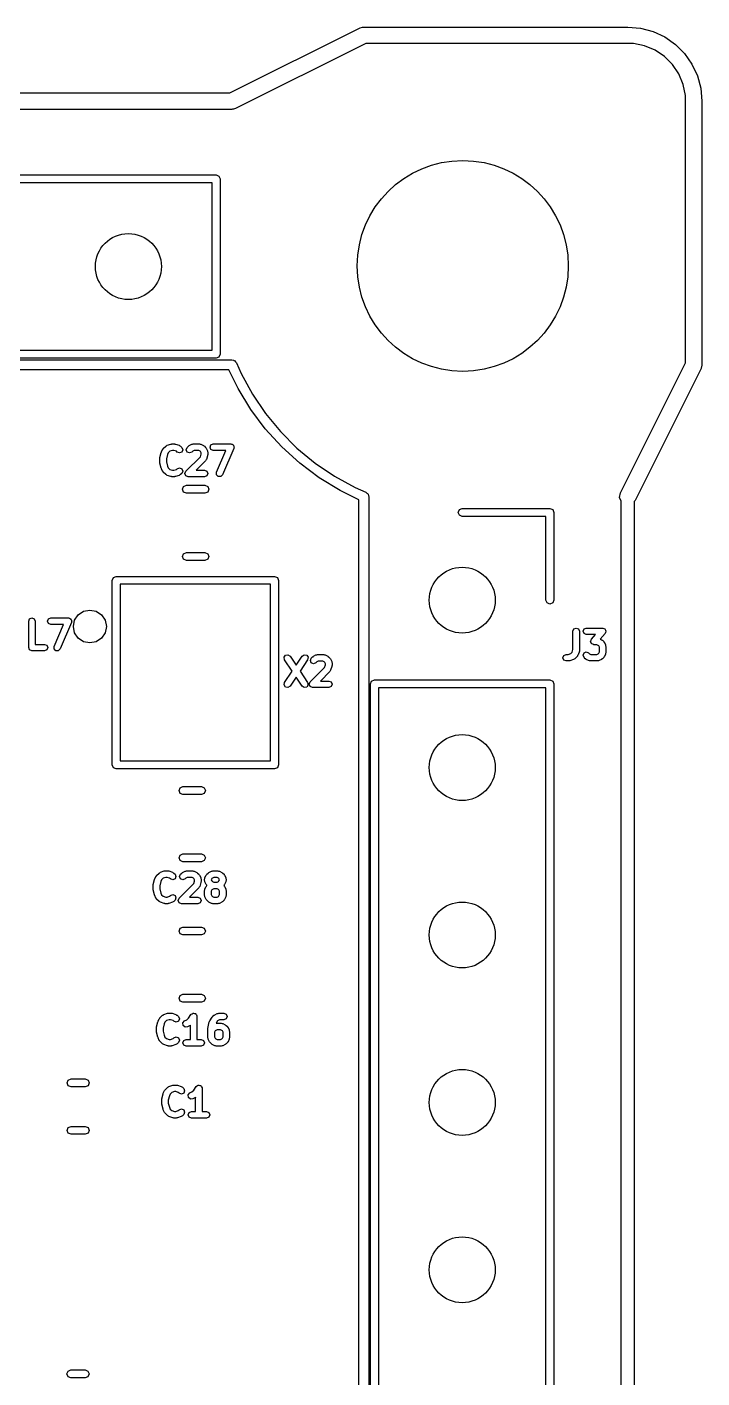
# Model space of a CAD drawing. Extents: x 0.4 to 11.3, y -7.9 to -0.4.
# Drawn here: x 6.295 to 6.698, y -3.755 to -2.948 of the extents above; entities that cross this region are included whole.
import ezdxf

# ---------------------------------------------------------------- set-up
doc = ezdxf.new("R2010")
doc.units = 0
doc.header["$MEASUREMENT"] = 0
doc.layers.add('BLACK', color=7, linetype='CONTINUOUS')

msp = doc.modelspace()

# ---------------------------------------------------------------- linework, layer by layer
at = {"layer": 'BLACK', "linetype": 'CONTINUOUS'}
for p, q in [((6.41616, -2.9872), (6.49386, -2.94835)), ((6.49386, -2.94835), (6.49519, -2.94791)), ((6.49519, -2.94791), (6.49563, -2.94796)), ((6.49563, -2.94796), (6.49606, -2.94783)), ((6.49606, -2.94783), (6.65354, -2.94783)), ((6.65354, -2.94783), (6.66124, -2.94851)), ((6.66124, -2.94851), (6.6687, -2.9505)), ((6.6687, -2.9505), (6.6757, -2.95377)), ((6.49722, -2.95768), (6.41952, -2.99653)), ((6.65354, -2.95768), (6.49722, -2.95768)), ((6.65694, -2.95768), (6.65354, -2.95768)), ((6.6636, -2.959), (6.65694, -2.95768)), ((6.66987, -2.9616), (6.6636, -2.959)), ((6.6757, -2.95377), (6.68202, -2.95819)), ((6.68202, -2.95819), (6.68749, -2.96365)), ((6.67552, -2.96537), (6.66987, -2.9616)), ((6.68032, -2.97017), (6.67552, -2.96537)), ((6.68749, -2.96365), (6.69192, -2.96997)), ((6.6841, -2.97581), (6.68032, -2.97017)), ((6.6867, -2.98208), (6.6841, -2.97581)), ((6.69192, -2.96997), (6.69519, -2.97697)), ((6.69519, -2.97697), (6.69719, -2.98443)), ((6.68803, -2.98874), (6.6867, -2.98208)), ((6.69719, -2.98443), (6.69787, -2.99212)), ((5.90551, -2.9872), (6.41616, -2.9872)), ((6.68803, -2.99213), (6.68803, -2.98874)), ((6.68803, -3.14844), (6.68803, -2.99213)), ((6.69787, -2.99212), (6.69787, -2.99212)), ((6.69787, -2.99212), (6.69787, -2.99212)), ((6.69787, -2.99212), (6.69787, -2.99213)), ((6.69787, -2.99213), (6.69787, -3.14961)), ((6.41732, -2.99705), (5.90551, -2.99705)), ((6.41775, -2.99692), (6.41732, -2.99705)), ((6.41819, -2.99697), (6.41775, -2.99692)), ((6.41952, -2.99653), (6.41819, -2.99697)), ((5.50551, -3.03619), (6.40787, -3.03619)), ((6.40551, -3.04091), (5.50787, -3.04091)), ((6.40551, -3.14091), (6.40551, -3.04091)), ((6.40787, -3.03619), (6.40954, -3.03688)), ((6.40954, -3.03688), (6.41024, -3.03855)), ((6.41024, -3.03855), (6.41024, -3.14328)), ((5.39372, -3.14665), (6.41734, -3.14665)), ((6.40787, -3.14564), (5.50551, -3.14564)), ((5.50787, -3.14091), (6.40551, -3.14091)), ((6.40954, -3.14495), (6.40787, -3.14564)), ((6.41024, -3.14328), (6.40954, -3.14495)), ((6.41734, -3.14665), (6.41835, -3.14683)), ((6.41835, -3.14683), (6.41856, -3.147)), ((6.41856, -3.147), (6.41885, -3.14707)), ((6.4155, -3.15256), (5.39556, -3.15256)), ((6.42098, -3.16384), (6.4155, -3.15256)), ((6.41885, -3.14707), (6.41946, -3.14776)), ((6.41946, -3.14776), (6.4199, -3.14813)), ((6.4199, -3.14813), (6.41993, -3.1483)), ((6.41993, -3.1483), (6.42006, -3.14844)), ((6.42006, -3.14844), (6.42281, -3.15487)), ((6.42281, -3.15487), (6.42952, -3.16715)), ((6.64918, -3.22615), (6.68803, -3.14844)), ((6.69735, -3.15181), (6.65798, -3.23055)), ((6.69743, -3.15137), (6.69735, -3.15181)), ((6.69767, -3.15099), (6.69743, -3.15137)), ((6.69787, -3.14961), (6.69767, -3.15099)), ((6.42855, -3.17625), (6.42098, -3.16384)), ((6.42952, -3.16715), (6.43736, -3.17874)), ((6.43726, -3.18789), (6.42855, -3.17625)), ((6.43736, -3.17874), (6.44627, -3.18952)), ((6.44704, -3.19865), (6.43726, -3.18789)), ((6.44627, -3.18952), (6.45616, -3.19942)), ((6.37433, -3.20506), (6.37508, -3.20206)), ((6.37508, -3.20206), (6.37521, -3.20188)), ((6.37521, -3.20188), (6.37523, -3.20166)), ((6.37523, -3.20166), (6.37598, -3.20016)), ((6.37598, -3.20016), (6.37622, -3.19995)), ((6.37622, -3.19995), (6.37635, -3.19965)), ((6.37635, -3.19965), (6.37785, -3.19815)), ((6.37785, -3.19815), (6.37827, -3.19797)), ((6.37884, -3.20323), (6.37821, -3.20578)), ((6.37827, -3.19797), (6.37861, -3.19767)), ((6.37861, -3.19767), (6.38086, -3.19692)), ((6.37936, -3.2022), (6.37884, -3.20323)), ((6.3803, -3.20126), (6.37936, -3.2022)), ((6.38181, -3.20076), (6.3803, -3.20126)), ((6.38086, -3.19692), (6.38119, -3.19694)), ((6.38119, -3.19694), (6.38149, -3.19682)), ((6.38149, -3.19682), (6.38299, -3.19682)), ((6.38267, -3.20076), (6.38181, -3.20076)), ((6.38417, -3.20126), (6.38267, -3.20076)), ((6.38299, -3.19682), (6.38329, -3.19694)), ((6.38329, -3.19694), (6.38361, -3.19692)), ((6.38361, -3.19692), (6.38586, -3.19767)), ((6.38459, -3.20168), (6.38417, -3.20126)), ((6.38599, -3.20226), (6.38459, -3.20168)), ((6.38586, -3.19767), (6.38621, -3.19797)), ((6.38738, -3.20168), (6.38599, -3.20226)), ((6.38621, -3.19797), (6.38663, -3.19815)), ((6.38663, -3.19815), (6.38738, -3.1989)), ((6.38738, -3.1989), (6.38795, -3.20029)), ((6.38795, -3.20029), (6.38738, -3.20168)), ((6.39002, -3.20029), (6.39059, -3.1989)), ((6.39059, -3.20168), (6.39002, -3.20029)), ((6.39059, -3.1989), (6.39134, -3.19815)), ((6.39199, -3.20226), (6.39059, -3.20168)), ((6.39134, -3.19815), (6.39164, -3.19802)), ((6.39164, -3.19802), (6.39186, -3.19778)), ((6.39186, -3.19778), (6.39336, -3.19703)), ((6.39338, -3.20168), (6.39199, -3.20226)), ((6.39336, -3.19703), (6.39381, -3.197)), ((6.3939, -3.20116), (6.39338, -3.20168)), ((6.39381, -3.197), (6.39424, -3.19682)), ((6.3947, -3.20076), (6.3939, -3.20116)), ((6.39424, -3.19682), (6.39799, -3.19682)), ((6.39752, -3.20076), (6.3947, -3.20076)), ((6.39832, -3.20116), (6.39752, -3.20076)), ((6.39799, -3.19682), (6.39841, -3.197)), ((6.39862, -3.20146), (6.39832, -3.20116)), ((6.39841, -3.197), (6.39887, -3.19703)), ((6.39851, -3.20448), (6.39902, -3.20297)), ((6.39902, -3.20225), (6.39862, -3.20146)), ((6.39887, -3.19703), (6.40037, -3.19778)), ((6.39902, -3.20297), (6.39902, -3.20225)), ((6.40037, -3.19778), (6.40058, -3.19802)), ((6.40058, -3.19802), (6.40088, -3.19815)), ((6.40088, -3.19815), (6.40163, -3.1989)), ((6.40163, -3.1989), (6.40175, -3.1992)), ((6.40175, -3.1992), (6.402, -3.19941)), ((6.402, -3.19941), (6.40275, -3.20091)), ((6.40275, -3.20091), (6.40278, -3.20137)), ((6.40278, -3.20137), (6.40295, -3.20179)), ((6.40295, -3.20329), (6.40283, -3.20359)), ((6.40295, -3.20179), (6.40295, -3.20329)), ((6.40427, -3.19879), (6.40484, -3.1974)), ((6.40484, -3.20018), (6.40427, -3.19879)), ((6.40484, -3.1974), (6.40623, -3.19682)), ((6.40623, -3.20076), (6.40484, -3.20018)), ((6.40623, -3.19682), (6.41673, -3.19682)), ((6.41375, -3.20076), (6.40623, -3.20076)), ((6.40817, -3.21376), (6.41375, -3.20076)), ((6.41854, -3.19956), (6.41179, -3.21531)), ((6.41673, -3.19682), (6.41711, -3.19698)), ((6.41711, -3.19698), (6.41751, -3.19698)), ((6.41751, -3.19698), (6.41777, -3.19725)), ((6.41777, -3.19725), (6.41812, -3.1974)), ((6.41812, -3.1974), (6.41828, -3.19777)), ((6.41828, -3.19777), (6.41856, -3.19806)), ((6.41855, -3.19916), (6.41854, -3.19956)), ((6.4187, -3.19879), (6.41855, -3.19916)), ((6.41856, -3.19806), (6.41856, -3.19844)), ((6.41856, -3.19844), (6.4187, -3.19879)), ((6.4578, -3.20842), (6.44704, -3.19865)), ((6.45616, -3.19942), (6.46695, -3.20833)), ((6.37427, -3.20554), (6.37436, -3.20531)), ((6.37427, -3.20779), (6.37427, -3.20554)), ((6.37436, -3.20802), (6.37427, -3.20779)), ((6.37436, -3.20531), (6.37433, -3.20506)), ((6.37433, -3.20827), (6.37436, -3.20802)), ((6.37508, -3.21127), (6.37433, -3.20827)), ((6.37521, -3.21144), (6.37508, -3.21127)), ((6.37523, -3.21167), (6.37521, -3.21144)), ((6.37821, -3.20578), (6.37821, -3.20755)), ((6.37821, -3.20755), (6.37884, -3.2101)), ((6.37884, -3.2101), (6.37936, -3.21112)), ((6.37936, -3.21112), (6.3803, -3.21207)), ((6.38459, -3.21165), (6.38599, -3.21107)), ((6.38599, -3.21107), (6.38738, -3.21165)), ((6.38984, -3.21315), (6.39851, -3.20448)), ((6.40163, -3.20693), (6.39599, -3.21257)), ((6.4018, -3.20651), (6.40163, -3.20693)), ((6.4021, -3.20616), (6.4018, -3.20651)), ((6.40285, -3.20391), (6.4021, -3.20616)), ((6.40283, -3.20359), (6.40285, -3.20391)), ((6.46943, -3.21714), (6.4578, -3.20842)), ((6.46695, -3.20833), (6.47854, -3.21617)), ((6.37598, -3.21317), (6.37523, -3.21167)), ((6.37622, -3.21338), (6.37598, -3.21317)), ((6.37635, -3.21368), (6.37622, -3.21338)), ((6.37785, -3.21518), (6.37635, -3.21368)), ((6.37827, -3.21535), (6.37785, -3.21518)), ((6.37861, -3.21565), (6.37827, -3.21535)), ((6.38086, -3.2164), (6.37861, -3.21565)), ((6.3803, -3.21207), (6.38181, -3.21257)), ((6.38119, -3.21638), (6.38086, -3.2164)), ((6.38149, -3.21651), (6.38119, -3.21638)), ((6.38299, -3.21651), (6.38149, -3.21651)), ((6.38181, -3.21257), (6.38267, -3.21257)), ((6.38267, -3.21257), (6.38417, -3.21207)), ((6.38329, -3.21638), (6.38299, -3.21651)), ((6.38361, -3.2164), (6.38329, -3.21638)), ((6.38586, -3.21565), (6.38361, -3.2164)), ((6.38417, -3.21207), (6.38459, -3.21165)), ((6.38621, -3.21535), (6.38586, -3.21565)), ((6.38663, -3.21518), (6.38621, -3.21535)), ((6.38738, -3.21443), (6.38663, -3.21518)), ((6.38738, -3.21165), (6.38795, -3.21304)), ((6.38795, -3.21304), (6.38738, -3.21443)), ((6.38927, -3.21454), (6.38984, -3.21315)), ((6.38984, -3.21593), (6.38927, -3.21454)), ((6.39124, -3.21651), (6.38984, -3.21593)), ((6.40098, -3.21651), (6.39124, -3.21651)), ((6.39599, -3.21257), (6.40098, -3.21257)), ((6.40098, -3.21257), (6.40238, -3.21315)), ((6.40238, -3.21593), (6.40098, -3.21651)), ((6.40238, -3.21315), (6.40295, -3.21454)), ((6.40295, -3.21454), (6.40238, -3.21593)), ((6.40816, -3.21527), (6.40817, -3.21376)), ((6.40921, -3.21635), (6.40816, -3.21527)), ((6.41071, -3.21636), (6.40921, -3.21635)), ((6.41179, -3.21531), (6.41071, -3.21636)), ((6.48185, -3.22471), (6.46943, -3.21714)), ((6.47854, -3.21617), (6.49082, -3.22288)), ((6.38776, -3.22393), (6.38845, -3.22226)), ((6.38845, -3.2256), (6.38776, -3.22393)), ((6.38845, -3.22226), (6.39012, -3.22157)), ((6.39012, -3.22629), (6.38845, -3.2256)), ((6.39012, -3.22157), (6.40119, -3.22157)), ((6.40119, -3.22629), (6.39012, -3.22629)), ((6.40119, -3.22157), (6.40286, -3.22226)), ((6.40286, -3.2256), (6.40119, -3.22629)), ((6.40286, -3.22226), (6.40355, -3.22393)), ((6.40355, -3.22393), (6.40286, -3.2256)), ((6.49313, -3.23019), (6.48185, -3.22471)), ((6.49082, -3.22288), (6.49725, -3.22563)), ((6.49725, -3.22563), (6.49786, -3.22617)), ((6.49786, -3.22617), (6.49834, -3.22645)), ((6.49834, -3.22645), (6.49842, -3.22666)), ((6.49842, -3.22666), (6.49862, -3.22683)), ((6.49862, -3.22683), (6.49884, -3.22781)), ((6.64869, -3.22887), (6.64918, -3.22615)), ((6.49313, -4.25012), (6.49313, -3.23019)), ((6.49884, -3.22781), (6.49904, -3.22835)), ((6.49904, -3.22835), (6.49904, -4.25197)), ((6.55309, -3.23612), (6.55476, -3.23543)), ((6.55476, -3.23543), (6.60712, -3.23543)), ((6.60712, -3.23543), (6.60879, -3.23612)), ((6.64961, -3.23108), (6.64869, -3.22887)), ((6.64965, -4.25197), (6.64961, -3.23108)), ((6.65798, -3.23055), (6.65748, -3.23127)), ((6.65748, -3.23127), (6.65752, -4.25104)), ((6.55239, -3.23779), (6.55309, -3.23612)), ((6.55309, -3.23947), (6.55239, -3.23779)), ((6.55476, -3.24016), (6.55309, -3.23947)), ((6.60476, -3.24016), (6.55476, -3.24016)), ((6.60476, -3.29016), (6.60476, -3.24016)), ((6.60879, -3.23612), (6.60948, -3.23779)), ((6.60948, -3.23779), (6.60948, -3.29016)), ((6.38776, -3.26409), (6.38845, -3.26242)), ((6.38845, -3.26576), (6.38776, -3.26409)), ((6.38845, -3.26242), (6.39012, -3.26172)), ((6.39012, -3.26645), (6.38845, -3.26576)), ((6.39012, -3.26172), (6.40119, -3.26172)), ((6.40119, -3.26645), (6.39012, -3.26645)), ((6.40119, -3.26172), (6.40286, -3.26242)), ((6.40286, -3.26576), (6.40119, -3.26645)), ((6.40286, -3.26242), (6.40355, -3.26409)), ((6.40355, -3.26409), (6.40286, -3.26576)), ((6.34662, -3.27668), (6.34829, -3.27598)), ((6.34829, -3.27598), (6.44278, -3.27598)), ((6.44278, -3.27598), (6.44445, -3.27668)), ((6.34592, -3.27835), (6.34662, -3.27668)), ((6.34592, -3.38858), (6.34592, -3.27835)), ((6.35065, -3.28071), (6.35065, -3.38622)), ((6.44041, -3.28071), (6.35065, -3.28071)), ((6.44041, -3.38622), (6.44041, -3.28071)), ((6.44445, -3.27668), (6.44514, -3.27835)), ((6.44514, -3.27835), (6.44514, -3.38858)), ((6.60545, -3.29183), (6.60476, -3.29016)), ((6.60712, -3.29252), (6.60545, -3.29183)), ((6.60879, -3.29183), (6.60712, -3.29252)), ((6.60948, -3.29016), (6.60879, -3.29183)), ((6.32345, -3.30214), (6.32558, -3.29895)), ((6.32558, -3.29895), (6.32877, -3.29681)), ((6.32877, -3.29681), (6.33254, -3.29606)), ((6.33254, -3.29606), (6.33631, -3.29681)), ((6.33631, -3.29681), (6.3395, -3.29895)), ((6.3395, -3.29895), (6.34163, -3.30214)), ((6.29602, -3.30279), (6.29659, -3.3014)), ((6.29602, -3.31854), (6.29602, -3.30279)), ((6.29659, -3.3014), (6.29799, -3.30082)), ((6.29799, -3.30082), (6.29938, -3.3014)), ((6.29938, -3.3014), (6.29995, -3.30279)), ((6.29995, -3.30279), (6.29995, -3.31657)), ((6.30727, -3.30279), (6.30784, -3.3014)), ((6.30784, -3.30418), (6.30727, -3.30279)), ((6.30784, -3.3014), (6.30924, -3.30082)), ((6.30924, -3.30476), (6.30784, -3.30418)), ((6.30924, -3.30082), (6.31973, -3.30082)), ((6.31675, -3.30476), (6.30924, -3.30476)), ((6.31118, -3.31776), (6.31675, -3.30476)), ((6.32154, -3.30356), (6.31479, -3.31931)), ((6.31973, -3.30082), (6.32011, -3.30097)), ((6.32011, -3.30097), (6.32051, -3.30098)), ((6.32051, -3.30098), (6.32077, -3.30125)), ((6.32077, -3.30125), (6.32113, -3.3014)), ((6.32113, -3.3014), (6.32128, -3.30177)), ((6.32128, -3.30177), (6.32156, -3.30206)), ((6.32155, -3.30316), (6.32154, -3.30356)), ((6.3217, -3.30279), (6.32155, -3.30316)), ((6.32156, -3.30206), (6.32156, -3.30244)), ((6.32156, -3.30244), (6.3217, -3.30279)), ((6.3227, -3.30591), (6.32345, -3.30214)), ((6.32345, -3.30967), (6.3227, -3.30591)), ((6.34163, -3.30214), (6.34238, -3.30591)), ((6.34238, -3.30591), (6.34163, -3.30967)), ((6.62089, -3.30879), (6.62147, -3.3074)), ((6.62147, -3.3074), (6.62286, -3.30682)), ((6.62286, -3.30682), (6.62425, -3.3074)), ((6.62425, -3.3074), (6.62483, -3.30879)), ((6.62689, -3.30879), (6.62747, -3.3074)), ((6.62747, -3.3074), (6.62886, -3.30682)), ((6.62886, -3.30682), (6.63861, -3.30682)), ((6.63861, -3.30682), (6.63925, -3.30709)), ((6.63925, -3.30709), (6.63991, -3.30731)), ((6.63991, -3.30731), (6.63994, -3.30737)), ((6.63994, -3.30737), (6.64, -3.3074)), ((6.64, -3.3074), (6.64027, -3.30804)), ((6.64027, -3.30804), (6.64057, -3.30866)), ((6.32558, -3.31287), (6.32345, -3.30967)), ((6.32877, -3.315), (6.32558, -3.31287)), ((6.33254, -3.31575), (6.32877, -3.315)), ((6.33631, -3.315), (6.33254, -3.31575)), ((6.3395, -3.31287), (6.33631, -3.315)), ((6.34163, -3.30967), (6.3395, -3.31287)), ((6.62089, -3.31972), (6.62089, -3.30879)), ((6.62483, -3.30879), (6.62483, -3.32004)), ((6.62747, -3.31018), (6.62689, -3.30879)), ((6.62886, -3.31076), (6.62747, -3.31018)), ((6.63427, -3.31076), (6.62886, -3.31076)), ((6.63139, -3.31479), (6.63166, -3.31415)), ((6.63142, -3.31485), (6.63139, -3.31479)), ((6.6314, -3.31492), (6.63142, -3.31485)), ((6.6317, -3.31554), (6.6314, -3.31492)), ((6.63166, -3.31415), (6.63188, -3.31349)), ((6.63197, -3.31618), (6.6317, -3.31554)), ((6.63188, -3.31349), (6.63427, -3.31076)), ((6.63203, -3.31621), (6.63197, -3.31618)), ((6.63206, -3.31627), (6.63203, -3.31621)), ((6.63272, -3.31649), (6.63206, -3.31627)), ((6.63336, -3.31676), (6.63272, -3.31649)), ((6.64009, -3.31009), (6.6372, -3.31338)), ((6.6372, -3.31338), (6.63799, -3.31378)), ((6.63799, -3.31378), (6.6382, -3.31402)), ((6.6382, -3.31402), (6.6385, -3.31415)), ((6.6385, -3.31415), (6.63925, -3.3149)), ((6.63925, -3.3149), (6.63937, -3.3152)), ((6.63937, -3.3152), (6.63962, -3.31541)), ((6.63962, -3.31541), (6.64037, -3.31691)), ((6.64031, -3.30943), (6.64009, -3.31009)), ((6.64058, -3.30879), (6.64031, -3.30943)), ((6.64057, -3.30866), (6.64055, -3.30872)), ((6.64055, -3.30872), (6.64058, -3.30879)), ((6.29659, -3.31993), (6.29602, -3.31854)), ((6.29799, -3.32051), (6.29659, -3.31993)), ((6.30549, -3.32051), (6.29799, -3.32051)), ((6.29995, -3.31657), (6.30549, -3.31657)), ((6.30549, -3.31657), (6.30688, -3.31715)), ((6.30688, -3.31993), (6.30549, -3.32051)), ((6.30688, -3.31715), (6.30745, -3.31854)), ((6.30745, -3.31854), (6.30688, -3.31993)), ((6.31116, -3.31927), (6.31118, -3.31776)), ((6.31221, -3.32035), (6.31116, -3.31927)), ((6.31372, -3.32036), (6.31221, -3.32035)), ((6.31479, -3.31931), (6.31372, -3.32036)), ((6.44843, -3.32431), (6.44927, -3.32306)), ((6.44872, -3.32579), (6.44843, -3.32431)), ((6.44927, -3.32306), (6.45075, -3.32276)), ((6.45075, -3.32276), (6.452, -3.3236)), ((6.452, -3.3236), (6.45561, -3.32902)), ((6.45561, -3.32902), (6.45922, -3.3236)), ((6.45922, -3.3236), (6.46047, -3.32276)), ((6.46047, -3.32276), (6.46195, -3.32306)), ((6.46195, -3.32306), (6.46279, -3.32431)), ((6.46279, -3.32431), (6.4625, -3.32579)), ((6.46472, -3.3248), (6.46547, -3.32405)), ((6.46547, -3.32405), (6.46577, -3.32393)), ((6.46577, -3.32393), (6.46598, -3.32368)), ((6.46598, -3.32368), (6.46748, -3.32293)), ((6.46748, -3.32293), (6.46794, -3.3229)), ((6.46794, -3.3229), (6.46836, -3.32273)), ((6.46836, -3.32273), (6.47211, -3.32273)), ((6.47211, -3.32273), (6.47253, -3.3229)), ((6.47253, -3.3229), (6.47299, -3.32293)), ((6.47299, -3.32293), (6.47449, -3.32368)), ((6.47449, -3.32368), (6.4747, -3.32393)), ((6.4747, -3.32393), (6.475, -3.32405)), ((6.475, -3.32405), (6.47575, -3.3248)), ((6.61489, -3.32454), (6.61547, -3.32315)), ((6.61547, -3.32593), (6.61489, -3.32454)), ((6.61547, -3.32315), (6.61686, -3.32257)), ((6.61686, -3.32257), (6.61804, -3.32257)), ((6.61804, -3.32257), (6.61955, -3.32207)), ((6.61955, -3.32207), (6.62039, -3.32122)), ((6.62039, -3.32122), (6.62089, -3.31972)), ((6.6235, -3.32368), (6.622, -3.32518)), ((6.62368, -3.32326), (6.6235, -3.32368)), ((6.62398, -3.32291), (6.62368, -3.32326)), ((6.62473, -3.32066), (6.62398, -3.32291)), ((6.62483, -3.32004), (6.62471, -3.32034)), ((6.62471, -3.32034), (6.62473, -3.32066)), ((6.62689, -3.32304), (6.62747, -3.32165)), ((6.62747, -3.32443), (6.62689, -3.32304)), ((6.62747, -3.32165), (6.62886, -3.32107)), ((6.62822, -3.32518), (6.62747, -3.32443)), ((6.62886, -3.32107), (6.63025, -3.32165)), ((6.63025, -3.32165), (6.63078, -3.32217)), ((6.63078, -3.32217), (6.63157, -3.32257)), ((6.63157, -3.32257), (6.63514, -3.32257)), ((6.63514, -3.31676), (6.63336, -3.31676)), ((6.63594, -3.31716), (6.63514, -3.31676)), ((6.63514, -3.32257), (6.63594, -3.32217)), ((6.63624, -3.31745), (6.63594, -3.31716)), ((6.63594, -3.32217), (6.63624, -3.32187)), ((6.63664, -3.31825), (6.63624, -3.31745)), ((6.63624, -3.32187), (6.63664, -3.32107)), ((6.63664, -3.32107), (6.63664, -3.31825)), ((6.63925, -3.32443), (6.6385, -3.32518)), ((6.63937, -3.32413), (6.63925, -3.32443)), ((6.63962, -3.32392), (6.63937, -3.32413)), ((6.64037, -3.32242), (6.63962, -3.32392)), ((6.64037, -3.31691), (6.6404, -3.31736)), ((6.6404, -3.32196), (6.64037, -3.32242)), ((6.6404, -3.31736), (6.64058, -3.31779)), ((6.64058, -3.32154), (6.6404, -3.32196)), ((6.64058, -3.31779), (6.64058, -3.32154)), ((6.45325, -3.33257), (6.44872, -3.32579)), ((6.44872, -3.33935), (6.45325, -3.33257)), ((6.4625, -3.32579), (6.45798, -3.33257)), ((6.45798, -3.33257), (6.4625, -3.33935)), ((6.46397, -3.33905), (6.47264, -3.33038)), ((6.46414, -3.32619), (6.46472, -3.3248)), ((6.46472, -3.32759), (6.46414, -3.32619)), ((6.46611, -3.32816), (6.46472, -3.32759)), ((6.4675, -3.32759), (6.46611, -3.32816)), ((6.46803, -3.32706), (6.4675, -3.32759)), ((6.46882, -3.32666), (6.46803, -3.32706)), ((6.47164, -3.32666), (6.46882, -3.32666)), ((6.47244, -3.32706), (6.47164, -3.32666)), ((6.47274, -3.32736), (6.47244, -3.32706)), ((6.47264, -3.33038), (6.47314, -3.32888)), ((6.47314, -3.32816), (6.47274, -3.32736)), ((6.47314, -3.32888), (6.47314, -3.32816)), ((6.47575, -3.3248), (6.47587, -3.3251)), ((6.47593, -3.33241), (6.47575, -3.33284)), ((6.47587, -3.3251), (6.47612, -3.32531)), ((6.47623, -3.33207), (6.47593, -3.33241)), ((6.47612, -3.32531), (6.47687, -3.32681)), ((6.47698, -3.32982), (6.47623, -3.33207)), ((6.47687, -3.32681), (6.4769, -3.32727)), ((6.4769, -3.32727), (6.47708, -3.32769)), ((6.47708, -3.32919), (6.47695, -3.32949)), ((6.47695, -3.32949), (6.47698, -3.32982)), ((6.47708, -3.32769), (6.47708, -3.32919)), ((6.61686, -3.32651), (6.61547, -3.32593)), ((6.61836, -3.32651), (6.61686, -3.32651)), ((6.61866, -3.32638), (6.61836, -3.32651)), ((6.61898, -3.3264), (6.61866, -3.32638)), ((6.62123, -3.32565), (6.61898, -3.3264)), ((6.62158, -3.32535), (6.62123, -3.32565)), ((6.622, -3.32518), (6.62158, -3.32535)), ((6.62852, -3.3253), (6.62822, -3.32518)), ((6.62873, -3.32555), (6.62852, -3.3253)), ((6.63023, -3.3263), (6.62873, -3.32555)), ((6.63069, -3.32633), (6.63023, -3.3263)), ((6.63111, -3.32651), (6.63069, -3.32633)), ((6.63561, -3.32651), (6.63111, -3.32651)), ((6.63603, -3.32633), (6.63561, -3.32651)), ((6.63649, -3.3263), (6.63603, -3.32633)), ((6.63799, -3.32555), (6.63649, -3.3263)), ((6.6382, -3.3253), (6.63799, -3.32555)), ((6.6385, -3.32518), (6.6382, -3.3253)), ((6.44843, -3.34083), (6.44872, -3.33935)), ((6.45561, -3.33612), (6.452, -3.34154)), ((6.45922, -3.34154), (6.45561, -3.33612)), ((6.4625, -3.33935), (6.46279, -3.34083)), ((6.46339, -3.34044), (6.46397, -3.33905)), ((6.46397, -3.34184), (6.46339, -3.34044)), ((6.47575, -3.33284), (6.47011, -3.33847)), ((6.47011, -3.33847), (6.47511, -3.33847)), ((6.47511, -3.33847), (6.4765, -3.33905)), ((6.4765, -3.33905), (6.47708, -3.34044)), ((6.47708, -3.34044), (6.4765, -3.34184)), ((6.50003, -3.34016), (6.50072, -3.33849)), ((6.50003, -4.24252), (6.50003, -3.34016)), ((6.50072, -3.33849), (6.50239, -3.33779)), ((6.50239, -3.33779), (6.60712, -3.33779)), ((6.60712, -3.33779), (6.60879, -3.33849)), ((6.60879, -3.33849), (6.60948, -3.34016)), ((6.60948, -3.34016), (6.60948, -4.24252)), ((6.44927, -3.34208), (6.44843, -3.34083)), ((6.45075, -3.34237), (6.44927, -3.34208)), ((6.452, -3.34154), (6.45075, -3.34237)), ((6.46047, -3.34237), (6.45922, -3.34154)), ((6.46195, -3.34208), (6.46047, -3.34237)), ((6.46279, -3.34083), (6.46195, -3.34208)), ((6.46536, -3.34241), (6.46397, -3.34184)), ((6.47511, -3.34241), (6.46536, -3.34241)), ((6.4765, -3.34184), (6.47511, -3.34241)), ((6.50476, -3.34252), (6.50476, -4.24016)), ((6.60476, -3.34252), (6.50476, -3.34252)), ((6.60476, -4.24016), (6.60476, -3.34252)), ((6.34662, -3.39025), (6.34592, -3.38858)), ((6.35065, -3.38622), (6.44041, -3.38622)), ((6.44514, -3.38858), (6.44445, -3.39025)), ((6.34829, -3.39095), (6.34662, -3.39025)), ((6.44278, -3.39095), (6.34829, -3.39095)), ((6.44445, -3.39025), (6.44278, -3.39095)), ((6.38576, -3.40393), (6.38645, -3.40226)), ((6.38645, -3.4056), (6.38576, -3.40393)), ((6.38645, -3.40226), (6.38812, -3.40157)), ((6.38812, -3.40157), (6.39919, -3.40157)), ((6.39919, -3.40157), (6.40086, -3.40226)), ((6.40086, -3.40226), (6.40155, -3.40393)), ((6.40155, -3.40393), (6.40086, -3.4056)), ((6.38812, -3.40629), (6.38645, -3.4056)), ((6.39919, -3.40629), (6.38812, -3.40629)), ((6.40086, -3.4056), (6.39919, -3.40629)), ((6.38576, -3.44409), (6.38645, -3.44242)), ((6.38645, -3.44576), (6.38576, -3.44409)), ((6.38645, -3.44242), (6.38812, -3.44172)), ((6.38812, -3.44172), (6.39919, -3.44172)), ((6.39919, -3.44172), (6.40086, -3.44242)), ((6.40086, -3.44242), (6.40155, -3.44409)), ((6.40155, -3.44409), (6.40086, -3.44576)), ((6.37235, -3.45465), (6.37385, -3.45315)), ((6.37385, -3.45315), (6.37427, -3.45297)), ((6.37427, -3.45297), (6.37461, -3.45267)), ((6.37461, -3.45267), (6.37686, -3.45192)), ((6.37686, -3.45192), (6.37719, -3.45194)), ((6.37719, -3.45194), (6.37749, -3.45182)), ((6.37749, -3.45182), (6.37899, -3.45182)), ((6.37899, -3.45182), (6.37929, -3.45194)), ((6.37929, -3.45194), (6.37961, -3.45192)), ((6.37961, -3.45192), (6.38186, -3.45267)), ((6.38186, -3.45267), (6.38221, -3.45297)), ((6.38221, -3.45297), (6.38263, -3.45315)), ((6.38263, -3.45315), (6.38338, -3.4539)), ((6.38812, -3.44645), (6.38645, -3.44576)), ((6.38659, -3.4539), (6.38734, -3.45315)), ((6.38734, -3.45315), (6.38764, -3.45302)), ((6.38764, -3.45302), (6.38786, -3.45278)), ((6.38786, -3.45278), (6.38936, -3.45203)), ((6.39919, -3.44645), (6.38812, -3.44645)), ((6.38936, -3.45203), (6.38981, -3.452)), ((6.38981, -3.452), (6.39024, -3.45182)), ((6.39024, -3.45182), (6.39398, -3.45182)), ((6.39398, -3.45182), (6.39441, -3.452)), ((6.39441, -3.452), (6.39487, -3.45203)), ((6.39487, -3.45203), (6.39637, -3.45278)), ((6.39637, -3.45278), (6.39658, -3.45302)), ((6.39658, -3.45302), (6.39688, -3.45315)), ((6.39688, -3.45315), (6.39763, -3.4539)), ((6.40086, -3.44576), (6.39919, -3.44645)), ((6.40234, -3.4539), (6.40309, -3.45315)), ((6.40309, -3.45315), (6.40339, -3.45302)), ((6.40339, -3.45302), (6.4036, -3.45278)), ((6.4036, -3.45278), (6.4051, -3.45203)), ((6.4051, -3.45203), (6.40556, -3.452)), ((6.40556, -3.452), (6.40598, -3.45182)), ((6.40598, -3.45182), (6.40898, -3.45182)), ((6.40898, -3.45182), (6.40941, -3.452)), ((6.40941, -3.452), (6.40986, -3.45203)), ((6.40986, -3.45203), (6.41136, -3.45278)), ((6.41136, -3.45278), (6.41158, -3.45302)), ((6.41158, -3.45302), (6.41187, -3.45315)), ((6.41187, -3.45315), (6.41262, -3.4539)), ((6.37027, -3.46054), (6.37036, -3.46031)), ((6.37027, -3.46279), (6.37027, -3.46054)), ((6.37033, -3.46006), (6.37108, -3.45706)), ((6.37036, -3.46031), (6.37033, -3.46006)), ((6.37108, -3.45706), (6.37121, -3.45688)), ((6.37121, -3.45688), (6.37123, -3.45666)), ((6.37123, -3.45666), (6.37198, -3.45516)), ((6.37198, -3.45516), (6.37222, -3.45495)), ((6.37222, -3.45495), (6.37235, -3.45465)), ((6.37484, -3.45823), (6.37421, -3.46078)), ((6.37421, -3.46078), (6.37421, -3.46255)), ((6.37536, -3.45721), (6.37484, -3.45823)), ((6.3763, -3.45626), (6.37536, -3.45721)), ((6.37781, -3.45576), (6.3763, -3.45626)), ((6.37867, -3.45576), (6.37781, -3.45576)), ((6.38017, -3.45626), (6.37867, -3.45576)), ((6.38059, -3.45668), (6.38017, -3.45626)), ((6.38199, -3.45726), (6.38059, -3.45668)), ((6.38338, -3.45668), (6.38199, -3.45726)), ((6.38338, -3.4539), (6.38395, -3.45529)), ((6.38395, -3.45529), (6.38338, -3.45668)), ((6.38584, -3.46815), (6.39451, -3.45948)), ((6.38602, -3.45529), (6.38659, -3.4539)), ((6.38659, -3.45668), (6.38602, -3.45529)), ((6.38799, -3.45726), (6.38659, -3.45668)), ((6.38938, -3.45668), (6.38799, -3.45726)), ((6.3899, -3.45616), (6.38938, -3.45668)), ((6.3907, -3.45576), (6.3899, -3.45616)), ((6.39352, -3.45576), (6.3907, -3.45576)), ((6.39432, -3.45616), (6.39352, -3.45576)), ((6.39462, -3.45646), (6.39432, -3.45616)), ((6.39451, -3.45948), (6.39502, -3.45797)), ((6.39502, -3.45725), (6.39462, -3.45646)), ((6.39502, -3.45797), (6.39502, -3.45725)), ((6.39763, -3.4539), (6.39775, -3.4542)), ((6.3978, -3.46151), (6.39763, -3.46193)), ((6.39775, -3.4542), (6.398, -3.45441)), ((6.3981, -3.46116), (6.3978, -3.46151)), ((6.398, -3.45441), (6.39875, -3.45591)), ((6.39885, -3.45891), (6.3981, -3.46116)), ((6.39875, -3.45591), (6.39878, -3.45637)), ((6.39878, -3.45637), (6.39895, -3.45679)), ((6.39895, -3.45829), (6.39883, -3.45859)), ((6.39883, -3.45859), (6.39885, -3.45891)), ((6.39895, -3.45679), (6.39895, -3.45829)), ((6.40102, -3.45679), (6.40119, -3.45637)), ((6.40102, -3.45754), (6.40102, -3.45679)), ((6.40119, -3.45796), (6.40102, -3.45754)), ((6.40119, -3.45637), (6.40122, -3.45591)), ((6.40122, -3.45842), (6.40119, -3.45796)), ((6.40122, -3.45591), (6.40197, -3.45441)), ((6.40197, -3.45992), (6.40122, -3.45842)), ((6.40122, -3.46266), (6.40197, -3.46116)), ((6.40197, -3.45441), (6.40222, -3.4542)), ((6.40222, -3.46013), (6.40197, -3.45992)), ((6.40197, -3.46116), (6.40222, -3.46095)), ((6.40222, -3.4542), (6.40234, -3.4539)), ((6.40234, -3.46043), (6.40222, -3.46013)), ((6.40222, -3.46095), (6.40234, -3.46065)), ((6.40245, -3.46054), (6.40234, -3.46043)), ((6.40234, -3.46065), (6.40245, -3.46054)), ((6.40535, -3.45646), (6.405, -3.45716)), ((6.405, -3.45716), (6.40535, -3.45787)), ((6.40565, -3.45616), (6.40535, -3.45646)), ((6.40535, -3.45787), (6.40565, -3.45817)), ((6.40645, -3.45576), (6.40565, -3.45616)), ((6.40565, -3.45817), (6.40645, -3.45857)), ((6.40852, -3.45576), (6.40645, -3.45576)), ((6.40645, -3.45857), (6.40852, -3.45857)), ((6.40932, -3.45616), (6.40852, -3.45576)), ((6.40852, -3.45857), (6.40932, -3.45817)), ((6.40961, -3.45646), (6.40932, -3.45616)), ((6.40932, -3.45817), (6.40961, -3.45787)), ((6.40997, -3.45716), (6.40961, -3.45646)), ((6.40961, -3.45787), (6.40997, -3.45716)), ((6.41262, -3.46043), (6.41252, -3.46054)), ((6.41252, -3.46054), (6.41262, -3.46065)), ((6.41262, -3.4539), (6.41275, -3.4542)), ((6.41275, -3.46013), (6.41262, -3.46043)), ((6.41262, -3.46065), (6.41275, -3.46095)), ((6.41275, -3.4542), (6.41299, -3.45441)), ((6.41299, -3.45992), (6.41275, -3.46013)), ((6.41275, -3.46095), (6.41299, -3.46116)), ((6.41299, -3.45441), (6.41374, -3.45591)), ((6.41374, -3.45842), (6.41299, -3.45992)), ((6.41299, -3.46116), (6.41374, -3.46266)), ((6.41374, -3.45591), (6.41378, -3.45637)), ((6.41378, -3.45796), (6.41374, -3.45842)), ((6.41378, -3.45637), (6.41395, -3.45679)), ((6.41395, -3.45754), (6.41378, -3.45796)), ((6.41395, -3.45679), (6.41395, -3.45754)), ((6.37036, -3.46302), (6.37027, -3.46279)), ((6.37033, -3.46327), (6.37036, -3.46302)), ((6.37108, -3.46627), (6.37033, -3.46327)), ((6.37121, -3.46644), (6.37108, -3.46627)), ((6.37123, -3.46667), (6.37121, -3.46644)), ((6.37198, -3.46817), (6.37123, -3.46667)), ((6.37222, -3.46838), (6.37198, -3.46817)), ((6.37235, -3.46868), (6.37222, -3.46838)), ((6.37385, -3.47018), (6.37235, -3.46868)), ((6.37421, -3.46255), (6.37484, -3.4651)), ((6.37484, -3.4651), (6.37536, -3.46612)), ((6.37536, -3.46612), (6.3763, -3.46707)), ((6.3763, -3.46707), (6.37781, -3.46757)), ((6.37781, -3.46757), (6.37867, -3.46757)), ((6.37867, -3.46757), (6.38017, -3.46707)), ((6.38017, -3.46707), (6.38059, -3.46665)), ((6.38059, -3.46665), (6.38199, -3.46607)), ((6.38199, -3.46607), (6.38338, -3.46665)), ((6.38338, -3.46943), (6.38263, -3.47018)), ((6.38338, -3.46665), (6.38395, -3.46804)), ((6.38395, -3.46804), (6.38338, -3.46943)), ((6.38527, -3.46954), (6.38584, -3.46815)), ((6.38584, -3.47093), (6.38527, -3.46954)), ((6.39763, -3.46193), (6.39199, -3.46757)), ((6.39199, -3.46757), (6.39698, -3.46757)), ((6.39698, -3.46757), (6.39838, -3.46815)), ((6.39838, -3.46815), (6.39895, -3.46954)), ((6.39895, -3.46954), (6.39838, -3.47093)), ((6.40102, -3.46354), (6.40119, -3.46311)), ((6.40102, -3.46654), (6.40102, -3.46354)), ((6.40119, -3.46696), (6.40102, -3.46654)), ((6.40119, -3.46311), (6.40122, -3.46266)), ((6.40122, -3.46742), (6.40119, -3.46696)), ((6.40197, -3.46892), (6.40122, -3.46742)), ((6.40222, -3.46913), (6.40197, -3.46892)), ((6.40234, -3.46943), (6.40222, -3.46913)), ((6.40309, -3.47018), (6.40234, -3.46943)), ((6.40535, -3.4632), (6.40495, -3.464)), ((6.40495, -3.464), (6.40495, -3.46607)), ((6.40495, -3.46607), (6.40535, -3.46687)), ((6.40565, -3.46291), (6.40535, -3.4632)), ((6.40535, -3.46687), (6.40565, -3.46717)), ((6.40645, -3.46251), (6.40565, -3.46291)), ((6.40565, -3.46717), (6.40645, -3.46757)), ((6.40852, -3.46251), (6.40645, -3.46251)), ((6.40645, -3.46757), (6.40852, -3.46757)), ((6.40932, -3.46291), (6.40852, -3.46251)), ((6.40852, -3.46757), (6.40932, -3.46717)), ((6.40961, -3.4632), (6.40932, -3.46291)), ((6.40932, -3.46717), (6.40961, -3.46687)), ((6.41001, -3.464), (6.40961, -3.4632)), ((6.40961, -3.46687), (6.41001, -3.46607)), ((6.41001, -3.46607), (6.41001, -3.464)), ((6.41262, -3.46943), (6.41187, -3.47018)), ((6.41275, -3.46913), (6.41262, -3.46943)), ((6.41299, -3.46892), (6.41275, -3.46913)), ((6.41374, -3.46742), (6.41299, -3.46892)), ((6.41374, -3.46266), (6.41378, -3.46311)), ((6.41378, -3.46696), (6.41374, -3.46742)), ((6.41378, -3.46311), (6.41395, -3.46354)), ((6.41395, -3.46654), (6.41378, -3.46696)), ((6.41395, -3.46354), (6.41395, -3.46654)), ((6.37427, -3.47035), (6.37385, -3.47018)), ((6.37461, -3.47065), (6.37427, -3.47035)), ((6.37686, -3.4714), (6.37461, -3.47065)), ((6.37719, -3.47138), (6.37686, -3.4714)), ((6.37749, -3.47151), (6.37719, -3.47138)), ((6.37899, -3.47151), (6.37749, -3.47151)), ((6.37929, -3.47138), (6.37899, -3.47151)), ((6.37961, -3.4714), (6.37929, -3.47138)), ((6.38186, -3.47065), (6.37961, -3.4714)), ((6.38221, -3.47035), (6.38186, -3.47065)), ((6.38263, -3.47018), (6.38221, -3.47035)), ((6.38724, -3.47151), (6.38584, -3.47093)), ((6.39698, -3.47151), (6.38724, -3.47151)), ((6.39838, -3.47093), (6.39698, -3.47151)), ((6.40339, -3.4703), (6.40309, -3.47018)), ((6.4036, -3.47055), (6.40339, -3.4703)), ((6.4051, -3.4713), (6.4036, -3.47055)), ((6.40556, -3.47133), (6.4051, -3.4713)), ((6.40598, -3.47151), (6.40556, -3.47133)), ((6.40898, -3.47151), (6.40598, -3.47151)), ((6.40941, -3.47133), (6.40898, -3.47151)), ((6.40986, -3.4713), (6.40941, -3.47133)), ((6.41136, -3.47055), (6.40986, -3.4713)), ((6.41158, -3.4703), (6.41136, -3.47055)), ((6.41187, -3.47018), (6.41158, -3.4703)), ((6.38645, -3.48612), (6.38812, -3.48543)), ((6.38812, -3.48543), (6.39919, -3.48543)), ((6.39919, -3.48543), (6.40086, -3.48612)), ((6.38576, -3.4878), (6.38645, -3.48612)), ((6.38645, -3.48947), (6.38576, -3.4878)), ((6.38812, -3.49016), (6.38645, -3.48947)), ((6.39919, -3.49016), (6.38812, -3.49016)), ((6.40086, -3.48947), (6.39919, -3.49016)), ((6.40086, -3.48612), (6.40155, -3.4878)), ((6.40155, -3.4878), (6.40086, -3.48947)), ((6.38576, -3.52795), (6.38645, -3.52628)), ((6.38645, -3.52628), (6.38812, -3.52559)), ((6.38812, -3.52559), (6.39919, -3.52559)), ((6.39919, -3.52559), (6.40086, -3.52628)), ((6.40086, -3.52628), (6.40155, -3.52795)), ((6.38645, -3.52962), (6.38576, -3.52795)), ((6.38812, -3.53031), (6.38645, -3.52962)), ((6.39919, -3.53031), (6.38812, -3.53031)), ((6.40086, -3.52962), (6.39919, -3.53031)), ((6.40155, -3.52795), (6.40086, -3.52962)), ((6.37233, -3.54506), (6.37308, -3.54206)), ((6.37308, -3.54206), (6.37321, -3.54188)), ((6.37321, -3.54188), (6.37323, -3.54166)), ((6.37323, -3.54166), (6.37398, -3.54016)), ((6.37398, -3.54016), (6.37422, -3.53995)), ((6.37422, -3.53995), (6.37435, -3.53965)), ((6.37435, -3.53965), (6.37585, -3.53815)), ((6.37585, -3.53815), (6.37627, -3.53797)), ((6.37627, -3.53797), (6.37661, -3.53767)), ((6.37661, -3.53767), (6.37886, -3.53692)), ((6.37736, -3.54221), (6.37684, -3.54323)), ((6.3783, -3.54126), (6.37736, -3.54221)), ((6.37981, -3.54076), (6.3783, -3.54126)), ((6.37886, -3.53692), (6.37919, -3.53694)), ((6.37919, -3.53694), (6.37949, -3.53682)), ((6.37949, -3.53682), (6.38099, -3.53682)), ((6.38067, -3.54076), (6.37981, -3.54076)), ((6.38217, -3.54126), (6.38067, -3.54076)), ((6.38099, -3.53682), (6.38129, -3.53694)), ((6.38129, -3.53694), (6.38161, -3.53692)), ((6.38161, -3.53692), (6.38386, -3.53767)), ((6.38259, -3.54168), (6.38217, -3.54126)), ((6.38399, -3.54226), (6.38259, -3.54168)), ((6.38386, -3.53767), (6.38421, -3.53797)), ((6.38538, -3.54168), (6.38399, -3.54226)), ((6.38421, -3.53797), (6.38463, -3.53815)), ((6.38463, -3.53815), (6.38538, -3.5389)), ((6.38538, -3.5389), (6.38595, -3.54029)), ((6.38595, -3.54029), (6.38538, -3.54168)), ((6.38812, -3.54267), (6.38911, -3.54153)), ((6.38911, -3.54153), (6.39032, -3.54092)), ((6.39032, -3.54092), (6.39146, -3.53978)), ((6.39146, -3.53978), (6.39285, -3.5377)), ((6.39285, -3.5377), (6.39302, -3.53758)), ((6.39302, -3.53758), (6.39309, -3.5374)), ((6.39309, -3.5374), (6.39362, -3.53718)), ((6.39362, -3.53718), (6.3941, -3.53686)), ((6.3941, -3.53686), (6.3943, -3.5369)), ((6.3943, -3.5369), (6.39449, -3.53682)), ((6.39449, -3.53682), (6.39501, -3.53704)), ((6.39501, -3.53704), (6.39558, -3.53715)), ((6.39558, -3.53715), (6.39569, -3.53732)), ((6.39569, -3.53732), (6.39588, -3.5374)), ((6.39588, -3.5374), (6.3961, -3.53793)), ((6.3961, -3.53793), (6.39642, -3.5384)), ((6.39642, -3.5384), (6.39638, -3.5386)), ((6.39638, -3.5386), (6.39645, -3.53879)), ((6.39645, -3.53879), (6.39645, -3.55257)), ((6.40307, -3.54506), (6.40382, -3.54206)), ((6.40382, -3.54206), (6.40403, -3.54178)), ((6.40403, -3.54178), (6.4041, -3.54145)), ((6.4041, -3.54145), (6.4056, -3.5392)), ((6.4056, -3.5392), (6.40576, -3.53908)), ((6.40576, -3.53908), (6.40584, -3.5389)), ((6.40584, -3.5389), (6.40659, -3.53815)), ((6.40659, -3.53815), (6.40689, -3.53802)), ((6.40689, -3.53802), (6.4071, -3.53778)), ((6.4071, -3.53778), (6.4086, -3.53703)), ((6.40876, -3.54154), (6.40788, -3.54286)), ((6.4086, -3.53703), (6.40906, -3.537)), ((6.40915, -3.54116), (6.40876, -3.54154)), ((6.40906, -3.537), (6.40948, -3.53682)), ((6.40995, -3.54076), (6.40915, -3.54116)), ((6.40948, -3.53682), (6.41248, -3.53682)), ((6.41248, -3.54076), (6.40995, -3.54076)), ((6.41248, -3.53682), (6.41387, -3.5374)), ((6.41387, -3.54018), (6.41248, -3.54076)), ((6.41387, -3.5374), (6.41445, -3.53879)), ((6.41445, -3.53879), (6.41387, -3.54018)), ((6.37227, -3.54554), (6.37236, -3.54531)), ((6.37227, -3.54779), (6.37227, -3.54554)), ((6.37236, -3.54802), (6.37227, -3.54779)), ((6.37236, -3.54531), (6.37233, -3.54506)), ((6.37233, -3.54827), (6.37236, -3.54802)), ((6.37308, -3.55127), (6.37233, -3.54827)), ((6.37684, -3.54323), (6.37621, -3.54578)), ((6.37621, -3.54578), (6.37621, -3.54755)), ((6.37621, -3.54755), (6.37684, -3.5501)), ((6.37684, -3.5501), (6.37736, -3.55112)), ((6.38823, -3.54417), (6.38812, -3.54267)), ((6.38936, -3.54516), (6.38823, -3.54417)), ((6.39087, -3.54505), (6.38936, -3.54516)), ((6.39237, -3.5443), (6.39087, -3.54505)), ((6.39252, -3.54413), (6.39237, -3.5443)), ((6.39252, -3.55257), (6.39252, -3.54413)), ((6.40302, -3.54554), (6.40311, -3.54531)), ((6.40302, -3.55154), (6.40302, -3.54554)), ((6.40311, -3.54531), (6.40307, -3.54506)), ((6.40735, -3.54745), (6.40695, -3.54825)), ((6.40695, -3.54825), (6.40695, -3.55107)), ((6.40765, -3.54716), (6.40735, -3.54745)), ((6.40845, -3.54676), (6.40765, -3.54716)), ((6.40788, -3.54286), (6.40798, -3.54282)), ((6.40798, -3.54282), (6.41098, -3.54282)), ((6.41052, -3.54676), (6.40845, -3.54676)), ((6.41132, -3.54716), (6.41052, -3.54676)), ((6.41098, -3.54282), (6.41141, -3.543)), ((6.41161, -3.54745), (6.41132, -3.54716)), ((6.41141, -3.543), (6.41186, -3.54303)), ((6.41201, -3.54825), (6.41161, -3.54745)), ((6.41186, -3.54303), (6.41336, -3.54378)), ((6.41201, -3.55107), (6.41201, -3.54825)), ((6.41336, -3.54378), (6.41358, -3.54402)), ((6.41358, -3.54402), (6.41387, -3.54415)), ((6.41387, -3.54415), (6.41462, -3.5449)), ((6.41462, -3.5449), (6.41475, -3.5452)), ((6.41475, -3.5452), (6.41499, -3.54541)), ((6.41499, -3.54541), (6.41574, -3.54691)), ((6.41574, -3.54691), (6.41578, -3.54736)), ((6.41578, -3.54736), (6.41595, -3.54779)), ((6.41595, -3.54779), (6.41595, -3.55154)), ((6.37321, -3.55144), (6.37308, -3.55127)), ((6.37323, -3.55167), (6.37321, -3.55144)), ((6.37398, -3.55317), (6.37323, -3.55167)), ((6.37422, -3.55338), (6.37398, -3.55317)), ((6.37435, -3.55368), (6.37422, -3.55338)), ((6.37585, -3.55518), (6.37435, -3.55368)), ((6.37627, -3.55535), (6.37585, -3.55518)), ((6.37661, -3.55565), (6.37627, -3.55535)), ((6.37886, -3.5564), (6.37661, -3.55565)), ((6.37736, -3.55112), (6.3783, -3.55207)), ((6.3783, -3.55207), (6.37981, -3.55257)), ((6.37919, -3.55638), (6.37886, -3.5564)), ((6.37949, -3.55651), (6.37919, -3.55638)), ((6.38099, -3.55651), (6.37949, -3.55651)), ((6.37981, -3.55257), (6.38067, -3.55257)), ((6.38067, -3.55257), (6.38217, -3.55207)), ((6.38129, -3.55638), (6.38099, -3.55651)), ((6.38161, -3.5564), (6.38129, -3.55638)), ((6.38386, -3.55565), (6.38161, -3.5564)), ((6.38217, -3.55207), (6.38259, -3.55165)), ((6.38259, -3.55165), (6.38399, -3.55107)), ((6.38421, -3.55535), (6.38386, -3.55565)), ((6.38399, -3.55107), (6.38538, -3.55165)), ((6.38463, -3.55518), (6.38421, -3.55535)), ((6.38538, -3.55443), (6.38463, -3.55518)), ((6.38538, -3.55165), (6.38595, -3.55304)), ((6.38595, -3.55304), (6.38538, -3.55443)), ((6.38802, -3.55454), (6.38859, -3.55315)), ((6.38859, -3.55593), (6.38802, -3.55454)), ((6.38859, -3.55315), (6.38999, -3.55257)), ((6.38999, -3.55651), (6.38859, -3.55593)), ((6.38999, -3.55257), (6.39252, -3.55257)), ((6.39449, -3.55651), (6.38999, -3.55651)), ((6.39898, -3.55651), (6.39449, -3.55651)), ((6.39645, -3.55257), (6.39898, -3.55257)), ((6.39898, -3.55257), (6.40038, -3.55315)), ((6.40038, -3.55593), (6.39898, -3.55651)), ((6.40038, -3.55315), (6.40095, -3.55454)), ((6.40095, -3.55454), (6.40038, -3.55593)), ((6.40319, -3.55196), (6.40302, -3.55154)), ((6.40322, -3.55242), (6.40319, -3.55196)), ((6.40397, -3.55392), (6.40322, -3.55242)), ((6.40422, -3.55413), (6.40397, -3.55392)), ((6.40434, -3.55443), (6.40422, -3.55413)), ((6.40509, -3.55518), (6.40434, -3.55443)), ((6.40539, -3.5553), (6.40509, -3.55518)), ((6.4056, -3.55555), (6.40539, -3.5553)), ((6.4071, -3.5563), (6.4056, -3.55555)), ((6.40695, -3.55107), (6.40735, -3.55187)), ((6.40756, -3.55633), (6.4071, -3.5563)), ((6.40735, -3.55187), (6.40765, -3.55217)), ((6.40798, -3.55651), (6.40756, -3.55633)), ((6.40765, -3.55217), (6.40845, -3.55257)), ((6.41098, -3.55651), (6.40798, -3.55651)), ((6.40845, -3.55257), (6.41052, -3.55257)), ((6.41052, -3.55257), (6.41132, -3.55217)), ((6.41141, -3.55633), (6.41098, -3.55651)), ((6.41132, -3.55217), (6.41161, -3.55187)), ((6.41186, -3.5563), (6.41141, -3.55633)), ((6.41161, -3.55187), (6.41201, -3.55107)), ((6.41336, -3.55555), (6.41186, -3.5563)), ((6.41358, -3.5553), (6.41336, -3.55555)), ((6.41387, -3.55518), (6.41358, -3.5553)), ((6.41462, -3.55443), (6.41387, -3.55518)), ((6.41475, -3.55413), (6.41462, -3.55443)), ((6.41499, -3.55392), (6.41475, -3.55413)), ((6.41574, -3.55242), (6.41499, -3.55392)), ((6.41578, -3.55196), (6.41574, -3.55242)), ((6.41595, -3.55154), (6.41578, -3.55196)), ((6.31896, -3.57853), (6.31965, -3.57686)), ((6.31965, -3.5802), (6.31896, -3.57853)), ((6.31965, -3.57686), (6.32132, -3.57617)), ((6.32132, -3.58089), (6.31965, -3.5802)), ((6.32132, -3.57617), (6.32981, -3.57617)), ((6.32981, -3.58089), (6.32132, -3.58089)), ((6.32981, -3.57617), (6.33148, -3.57686)), ((6.33148, -3.5802), (6.32981, -3.58089)), ((6.33148, -3.57686), (6.33217, -3.57853)), ((6.33217, -3.57853), (6.33148, -3.5802)), ((6.37737, -3.58294), (6.3775, -3.58264)), ((6.3775, -3.58264), (6.379, -3.58114)), ((6.379, -3.58114), (6.37942, -3.58096)), ((6.37942, -3.58096), (6.37977, -3.58066)), ((6.37977, -3.58066), (6.38202, -3.57991)), ((6.38202, -3.57991), (6.38234, -3.57994)), ((6.38234, -3.57994), (6.38264, -3.57981)), ((6.38264, -3.57981), (6.38414, -3.57981)), ((6.38414, -3.57981), (6.38444, -3.57994)), ((6.38444, -3.57994), (6.38476, -3.57991)), ((6.38476, -3.57991), (6.38701, -3.58066)), ((6.38701, -3.58066), (6.38736, -3.58096)), ((6.38736, -3.58096), (6.38778, -3.58114)), ((6.38778, -3.58114), (6.38853, -3.58189)), ((6.38853, -3.58189), (6.38911, -3.58328)), ((6.39347, -3.58391), (6.39461, -3.58278)), ((6.39461, -3.58278), (6.396, -3.58069)), ((6.396, -3.58069), (6.39617, -3.58058)), ((6.39617, -3.58058), (6.39625, -3.58039)), ((6.39625, -3.58039), (6.39678, -3.58017)), ((6.39678, -3.58017), (6.39725, -3.57985)), ((6.39725, -3.57985), (6.39745, -3.57989)), ((6.39745, -3.57989), (6.39764, -3.57981)), ((6.39764, -3.57981), (6.39817, -3.58003)), ((6.39817, -3.58003), (6.39873, -3.58014)), ((6.39873, -3.58014), (6.39884, -3.58031)), ((6.39884, -3.58031), (6.39903, -3.58039)), ((6.39903, -3.58039), (6.39925, -3.58092)), ((6.39925, -3.58092), (6.39957, -3.5814)), ((6.39957, -3.5814), (6.39953, -3.58159)), ((6.39953, -3.58159), (6.39961, -3.58178)), ((6.39961, -3.58178), (6.39961, -3.59556)), ((6.37542, -3.58853), (6.37552, -3.5883)), ((6.37542, -3.59078), (6.37542, -3.58853)), ((6.37552, -3.59101), (6.37542, -3.59078)), ((6.37548, -3.58805), (6.37623, -3.58505)), ((6.37552, -3.5883), (6.37548, -3.58805)), ((6.37623, -3.58505), (6.37636, -3.58487)), ((6.37636, -3.58487), (6.37638, -3.58465)), ((6.37638, -3.58465), (6.37713, -3.58315)), ((6.37713, -3.58315), (6.37737, -3.58294)), ((6.38, -3.58622), (6.37936, -3.58877)), ((6.37936, -3.58877), (6.37936, -3.59054)), ((6.37936, -3.59054), (6.38, -3.59309)), ((6.38051, -3.5852), (6.38, -3.58622)), ((6.38145, -3.58425), (6.38051, -3.5852)), ((6.38296, -3.58375), (6.38145, -3.58425)), ((6.38382, -3.58375), (6.38296, -3.58375)), ((6.38533, -3.58425), (6.38382, -3.58375)), ((6.38575, -3.58467), (6.38533, -3.58425)), ((6.38714, -3.58525), (6.38575, -3.58467)), ((6.38853, -3.58467), (6.38714, -3.58525)), ((6.38911, -3.58328), (6.38853, -3.58467)), ((6.39127, -3.58566), (6.39226, -3.58452)), ((6.39138, -3.58716), (6.39127, -3.58566)), ((6.39252, -3.58815), (6.39138, -3.58716)), ((6.39226, -3.58452), (6.39347, -3.58391)), ((6.39402, -3.58804), (6.39252, -3.58815)), ((6.39552, -3.58729), (6.39402, -3.58804)), ((6.39567, -3.58712), (6.39552, -3.58729)), ((6.39567, -3.59556), (6.39567, -3.58712)), ((6.37548, -3.59126), (6.37552, -3.59101)), ((6.37623, -3.59426), (6.37548, -3.59126)), ((6.37636, -3.59444), (6.37623, -3.59426)), ((6.37638, -3.59466), (6.37636, -3.59444)), ((6.37713, -3.59616), (6.37638, -3.59466)), ((6.37737, -3.59637), (6.37713, -3.59616)), ((6.3775, -3.59667), (6.37737, -3.59637)), ((6.379, -3.59817), (6.3775, -3.59667)), ((6.37942, -3.59835), (6.379, -3.59817)), ((6.37977, -3.59865), (6.37942, -3.59835)), ((6.38202, -3.5994), (6.37977, -3.59865)), ((6.38, -3.59309), (6.38051, -3.59411)), ((6.38051, -3.59411), (6.38145, -3.59506)), ((6.38145, -3.59506), (6.38296, -3.59556)), ((6.38296, -3.59556), (6.38382, -3.59556)), ((6.38382, -3.59556), (6.38533, -3.59506)), ((6.38701, -3.59865), (6.38476, -3.5994)), ((6.38533, -3.59506), (6.38575, -3.59464)), ((6.38575, -3.59464), (6.38714, -3.59406)), ((6.38736, -3.59835), (6.38701, -3.59865)), ((6.38714, -3.59406), (6.38853, -3.59464)), ((6.38778, -3.59817), (6.38736, -3.59835)), ((6.38853, -3.59742), (6.38778, -3.59817)), ((6.38853, -3.59464), (6.38911, -3.59603)), ((6.38911, -3.59603), (6.38853, -3.59742)), ((6.39117, -3.59753), (6.39175, -3.59614)), ((6.39175, -3.59892), (6.39117, -3.59753)), ((6.39175, -3.59614), (6.39314, -3.59556)), ((6.39314, -3.5995), (6.39175, -3.59892)), ((6.39314, -3.59556), (6.39567, -3.59556)), ((6.39961, -3.59556), (6.40214, -3.59556)), ((6.40214, -3.59556), (6.40353, -3.59614)), ((6.40353, -3.59892), (6.40214, -3.5995)), ((6.40353, -3.59614), (6.40411, -3.59753)), ((6.40411, -3.59753), (6.40353, -3.59892)), ((6.31896, -3.60687), (6.31965, -3.6052)), ((6.31965, -3.60854), (6.31896, -3.60687)), ((6.31965, -3.6052), (6.32132, -3.60451)), ((6.32132, -3.60451), (6.32981, -3.60451)), ((6.32981, -3.60451), (6.33148, -3.6052)), ((6.33148, -3.6052), (6.33217, -3.60687)), ((6.33217, -3.60687), (6.33148, -3.60854)), ((6.38234, -3.59937), (6.38202, -3.5994)), ((6.38264, -3.5995), (6.38234, -3.59937)), ((6.38414, -3.5995), (6.38264, -3.5995)), ((6.38444, -3.59937), (6.38414, -3.5995)), ((6.38476, -3.5994), (6.38444, -3.59937)), ((6.39764, -3.5995), (6.39314, -3.5995)), ((6.40214, -3.5995), (6.39764, -3.5995)), ((6.32132, -3.60924), (6.31965, -3.60854)), ((6.32981, -3.60924), (6.32132, -3.60924)), ((6.33148, -3.60854), (6.32981, -3.60924)), ((6.31888, -3.75236), (6.31958, -3.75069)), ((6.31958, -3.75069), (6.32125, -3.75)), ((6.32125, -3.75), (6.32974, -3.75)), ((6.32974, -3.75), (6.33141, -3.75069)), ((6.33141, -3.75069), (6.3321, -3.75236)), ((6.31958, -3.75403), (6.31888, -3.75236)), ((6.32125, -3.75472), (6.31958, -3.75403)), ((6.32974, -3.75472), (6.32125, -3.75472)), ((6.33141, -3.75403), (6.32974, -3.75472)), ((6.3321, -3.75236), (6.33141, -3.75403))]:
    msp.add_line(p, q, dxfattribs=at)
at = {"layer": 'BLACK'}
for centre, radius in [((6.55512, -3.09055), 0.06299), ((6.35551, -3.09091), 0.01969), ((6.55476, -3.29016), 0.01969), ((6.55476, -3.39016), 0.01969), ((6.55476, -3.49016), 0.01969), ((6.55476, -3.59016), 0.01969), ((6.55476, -3.69016), 0.01969)]:
    msp.add_circle(centre, radius, dxfattribs=at)

doc.saveas('drawing.dxf')
